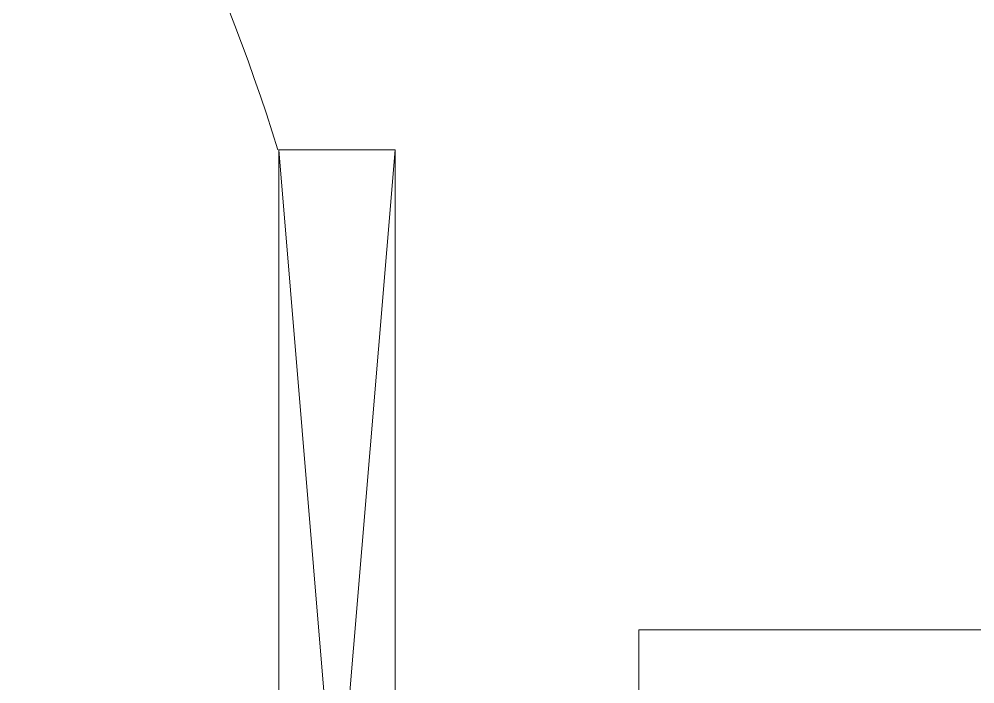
# Model space of a CAD drawing. Header units: centimetres. Extents: x 118932 to 154602, y -32682 to -23521.
# Drawn here: x 138574 to 139396, y -29316 to -28745 of the extents above; entities that cross this region are included whole.
import ezdxf

# ---------------------------------------------------------------- set-up
doc = ezdxf.new("R2010")
doc.units = ezdxf.units.CM
doc.header["$LTSCALE"] = 50
doc.header["$MEASUREMENT"] = 0
doc.layers.add('GEN_06_GR_İnce', color=7, linetype='Continuous', lineweight=13, true_color=0xb0b0a9)

# ---------------------------------------------------------------- blocks, each defined once
blk = doc.blocks.new('zemin kat vaziyet')
at = {"layer": 'GEN_06_GR_İnce'}
blk.add_lwpolyline([(2414.43, -2593.18, 0.170197), (1819.81, -1781.87, 0.37471), (1651.82, -1800.55)], format="xyb", dxfattribs=at)
at = {"layer": 'GEN_06_GR_İnce', "elevation": 0}
for points in [[(2415.33, -3191.38), (2415.33, -2593.18)], [(2415.33, -2593.18), (2465.33, -3192.91), (2515.33, -2593.18)], [(2515.33, -2593.18), (2415.33, -2593.18)], [(2515.33, -3191.38), (2515.33, -2593.18)], [(3094.38, -3006.04), (2724.85, -3006.04), (2724.85, -3198.38)]]:
    blk.add_lwpolyline(points, dxfattribs=at)

msp = doc.modelspace()

# ---------------------------------------------------------------- block references
msp.add_blockref('zemin kat vaziyet', (136381.94, -26263.8, 0))

doc.saveas('drawing.dxf')
